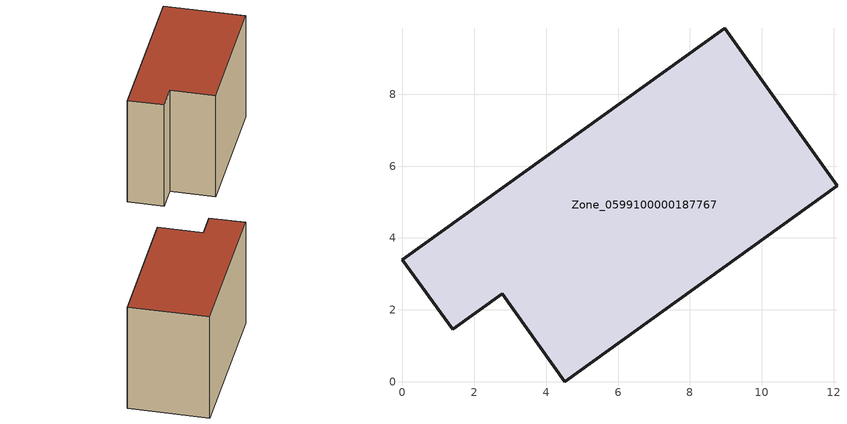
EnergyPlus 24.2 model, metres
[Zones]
Zone_0599100000187767
 floor ground (C_G): 2.77,2.44 1.39,1.45 0,3.4 8.97,9.84 12.1,5.46 4.52,0 z0
 wall outside (C_F): 8.97,9.84 0,3.4 1.39,1.45 2.77,2.44 4.52,0 12.1,5.46 8.97,9.84 z0:7.77
 roof outside (C_R): 4.52,0 12.1,5.46 8.97,9.84 0,3.4 1.39,1.45 2.77,2.44 z7.77
[BUILDING]
Pand.0599100000187767: North Axis=0; Terrain=City; Loads Convergence Tolerance Value=0.04; Temperature Convergence Tolerance Value=0.4; Solar Distribution=FullExterior; Maximum Number of Warmup Days=25; Minimum Number of Warmup Days=1
[Site:Location]
Rotterdam.The.Hague.AP_ZH_NLD Design_Conditions: Latitude=51.96; Longitude=4.45; Time Zone=1; Elevation=-4.5
[SITE:GROUNDTEMPERATURE:BUILDINGSURFACE]
18, 18, 18, 18, 18, 18, 18, 18, 18, 18, 18, 18
[MATERIAL] Thermal Absorptance=0.9; Solar Absorptance=0.7; Visible Absorptance=0.7
Name | Roughness | Thickness | Conductivity | Density | Specific Heat
G.TI.1975-1991 | MediumSmooth | 0.15 | 0.288461 | 540 | 1210
F.TI.1975-1991 | Rough | 0.3 | 0.230769 | 1920 | 840
R.TI.1975-1991 | MediumRough | 0.2 | 0.153846 | 1500 | 1000
[CONSTRUCTION]
C_G: G.TI.1975-1991
C_F: F.TI.1975-1991
C_R: R.TI.1975-1991
[ZONE]
Zone_0599100000187767: Type=1; Multiplier=1; Ceiling Height=Autocalculate; Volume=Autocalculate; Floor Area=autocalculate; Part of Total Floor Area=Yes
[ZONEINFILTRATION:DESIGNFLOWRATE]
Infil_Zone_0599100000187767: Zone or ZoneList or Space or SpaceList=Zone_0599100000187767; Schedule=AlwaysOn; Design Flow Rate Calculation Method=Flow/Area; Flow Rate per Floor Area=0.003; Constant Term Coefficient=1; Temperature Term Coefficient=0; Velocity Term Coefficient=0; Velocity Squared Term Coefficient=0
[HVACTEMPLATE:ZONE:IDEALLOADSAIRSYSTEM]
Zone_0599100000187767: Maximum Heating Supply Air Temperature=50; Minimum Cooling Supply Air Temperature=13; Maximum Heating Supply Air Humidity Ratio=0.0156; Minimum Cooling Supply Air Humidity Ratio=0.0077; Heating Limit=NoLimit; Cooling Limit=NoLimit; Dehumidification Control Type=ConstantSensibleHeatRatio; Cooling Sensible Heat Ratio=0.7; Dehumidification Setpoint=60; Humidification Control Type=None; Humidification Setpoint=30; Outdoor Air Method=None; Outdoor Air Flow Rate per Person=0.00944; Outdoor Air Flow Rate per Zone Floor Area=0; Outdoor Air Flow Rate per Zone=0; Demand Controlled Ventilation Type=None; Outdoor Air Economizer Type=NoEconomizer; Heat Recovery Type=None; Sensible Heat Recovery Effectiveness=0.7; Latent Heat Recovery Effectiveness=0.65
[ZONECONTROL:THERMOSTAT]
ThermostatControl_Zone_0599100000187767: Zone or ZoneList=Zone_0599100000187767; Control Type Schedule=DualSetpointControlType; Control 1=Thermostat_Zone_0599100000187767; Temperature Difference Between Cutout And Setpoint=0
[THERMOSTATSETPOINT:DUALSETPOINT]
Thermostat_Zone_0599100000187767: Heating Setpoint Temperature Schedule=HeatingSetpoint_Zone_0599100000187767; Cooling Setpoint Temperature Schedule=CoolingSetpoint_Zone_0599100000187767
[SCHEDULE:COMPACT]
HeatingSetpoint_Zone_0599100000187767: Through: 12/31, For: AllDays, Until: 24:00, 21
CoolingSetpoint_Zone_0599100000187767: Through: 12/31, For: AllDays, Until: 24:00, 24
DualSetpointControlType: Through: 12/31, For: AllDays, Until: 24:00, 4
AlwaysOn: Through: 12/31, For: AllDays, Until: 24:00, 1
